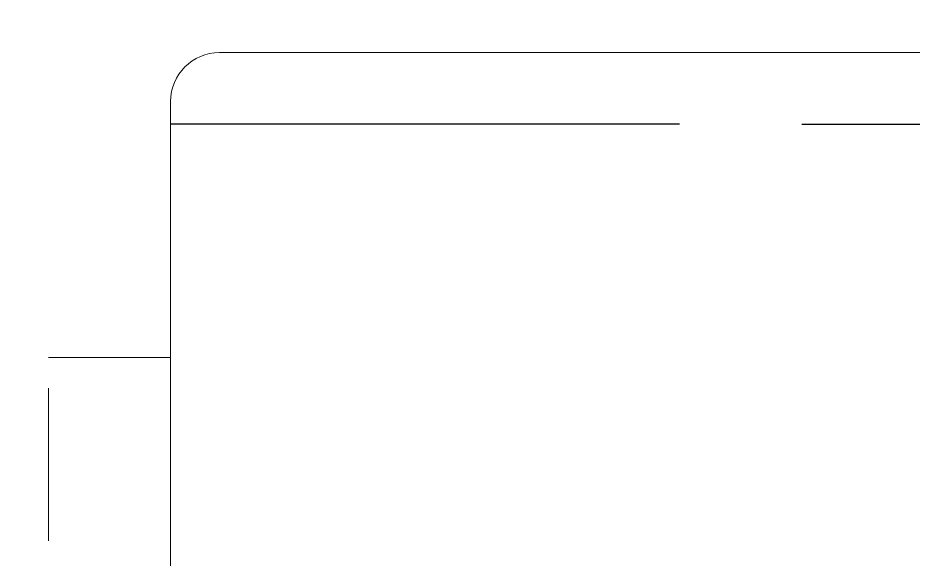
# Model space of a CAD drawing. Header units: metres. Extents: x 14 to 2416, y -346 to 476.
# Drawn here: x 146.202 to 146.934, y -148.693 to -148.25 of the extents above; entities that cross this region are included whole.
import ezdxf

# ---------------------------------------------------------------- set-up
doc = ezdxf.new("R2010")
doc.units = ezdxf.units.M
for name, pattern in [('0', [0]), ('Dash Style-2', [0.694425, 0.48607, -0.208355]), ('HIDDEN2', [0.1875, 0.125, -0.0625]), ('STYLE_03', [0.5, 0.416656, -0.083344])]:
    doc.linetypes.add(name, pattern=pattern)
doc.layers.get('0').update_dxf_attribs({"linetype": '0', "lineweight": 20})
for name, color, linetype, lineweight in [('A-ANNO-TEXT', 20, 'Continuous', 13), ('A-WALL', 250, 'Continuous', 20), ('baños', 251, 'Continuous', 0), ('E Tuberia Emp Piso', 24, 'Dash Style-2', 40)]:
    doc.layers.add(name, color=color, linetype=linetype, lineweight=lineweight)
doc.layers.add('MAVA Luminarias', color=1, linetype='Continuous')
doc.styles.get("Standard").update_dxf_attribs({"font": 'arial.ttf', "height": 0.1875})

# ---------------------------------------------------------------- blocks, each defined once
blk = doc.blocks.new('PL BASE 2N NASAS 09')
at = {"layer": 'A-WALL'}
for p, q in [((171.93755, -21.56171), (173.90755, -21.56171)), ((171.89755, -21.60171), (171.89755, -22.66081))]:
    blk.add_line(p, q, dxfattribs=at)
at = {"layer": 'A-WALL', "linetype": 'HIDDEN2'}
for p, q in [((171.79755, -22.41126), (171.79755, -21.81126)), ((171.79755, -21.81126), (171.89755, -21.81126))]:
    blk.add_line(p, q, dxfattribs=at)
at = {"layer": 'A-WALL'}
blk.add_arc((171.93755, -21.60171), 0.04, 90, 180, dxfattribs=at)
at = {"layer": 'baños', "linetype": 'Continuous', "flags": 8}
for tag, p in [('MODELNUMBER', (167.1329, -5.63062, 0)), ('TRADENAME', (167.1329, -5.63066, 0)), ('PRODUCT', (167.1329, -5.6307, 0)), ('MATERIAL', (167.1329, -5.63074, 0)), ('MODELNUMBER', (168.30765, -5.63062, 0)), ('TRADENAME', (168.30765, -5.63066, 0)), ('PRODUCT', (168.30765, -5.6307, 0)), ('MATERIAL', (168.30765, -5.63074, 0))]:
    blk.add_attdef(tag, p, '', height=0.0000254, rotation=180.00008, dxfattribs=at)
at = {"layer": 'baños', "linetype": 'Continuous'}
for tag, p, rotation in [('MODELNUMBER', (169.24282, -19.70647), 180.00008), ('TRADENAME', (169.24278, -19.70642), 180.00008), ('MATERIAL', (169.24301, -19.70634), 180.00008), ('PRODUCT', (169.243, -19.70638), 180.00008), ('MODELNUMBER', (169.95239, -19.70647), 179.99992), ('TRADENAME', (169.95239, -19.70642), 179.99992), ('MATERIAL', (169.95239, -19.70634), 179.99992), ('PRODUCT', (169.95239, -19.70638), 179.99992)]:
    blk.add_attdef(tag, p, '', height=0.0000254, rotation=rotation, dxfattribs=at)
blk = doc.blocks.new('PL MUEBLES 2N NASAS 09')
blk.add_blockref('PL BASE 2N NASAS 09', (49.91428, 62.71701))
blk = doc.blocks.new('A$C595364de')
blk.add_blockref('PL MUEBLES 2N NASAS 09', (-199.56182, -36.6052))

msp = doc.modelspace()

# ---------------------------------------------------------------- linework, layer by layer
at = {"layer": 'E Tuberia Emp Piso', "ltscale": 0.5}
msp.add_arc((140.63289, -151.94837), 6.18561, 4.916475, 61.906743, dxfattribs=at)
at = {"layer": 'MAVA Luminarias', "linetype": 'STYLE_03', "lineweight": 30}
msp.add_line((146.32662, -148.33626), (148.3778, -148.33697), dxfattribs=at)
msp.add_line((146.32662, -148.33626), (148.3778, -148.33697), dxfattribs=at)

# ---------------------------------------------------------------- block references
at = {"layer": 'A-ANNO-TEXT'}
msp.add_blockref('A$C595364de', (124.07662, -152.82804), dxfattribs=at)
msp.add_blockref('A$C595364de', (124.07662, -152.82804), dxfattribs=at)

doc.saveas('drawing.dxf')
